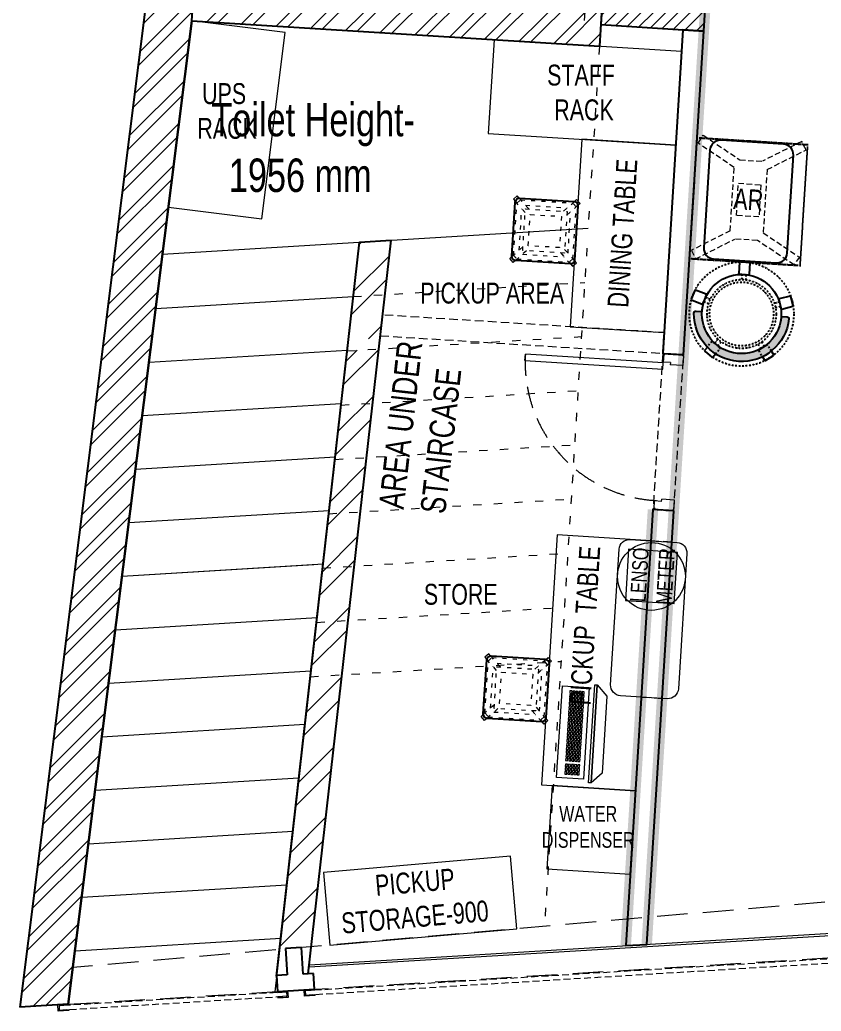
# Model space of a CAD drawing. Header units: feet. Extents: x 5858550 to 5870167, y -5283948 to -5274256.
# Drawn here: x 5858550 to 5862388, y -5283948 to -5279198 of the extents above; entities that cross this region are included whole.
import ezdxf

# ---------------------------------------------------------------- set-up
doc = ezdxf.new("R2010")
doc.units = ezdxf.units.FT
doc.header["$LTSCALE"] = 33
doc.header["$MEASUREMENT"] = 0
for name, pattern in [('a_p6_plan_L18$0$HIDDEN', [0.375, 0.25, -0.125]), ('ACAD_ISO03W100', [30, 12, -18]), ('CENTER', [2, 1.25, -0.25, 0.25, -0.25]), ('DASHDOT2', [0.5, 0.25, -0.125, 0, -0.125]), ('DOT', [0.25, 0, -0.25]), ('DOT2', [0.125, 0, -0.125]), ('HIDDEN', [9.524999999999995, 6.349999999999997, -3.174999999999998]), ('HIDDEN2', [4.7624999999999975, 3.174999999999998, -1.587499999999999]), ('HIDDENX2', [0.75, 0.5, -0.25])]:
    doc.linetypes.add(name, pattern=pattern)
for name, color, linetype, lineweight in [('A-Glazing', 4, 'Continuous', 20), ('A-shutter', 8, 'Continuous', 18), ('A-STAIR', 6, 'Continuous', 5), ('beam', 90, 'Continuous', 9), ('brick wall hatch', 251, 'Continuous', 0), ('centerline-toilets', 2, 'CENTER', 13), ('Door', 2, 'Continuous', 13), ('ele', 252, 'Continuous', 13), ('electrical box', 1, 'Continuous', 0), ('Fhitting', 152, 'Continuous', 30), ('HATCH', 9, 'Continuous', 9), ('LENS-DOOR', 34, 'Continuous', 20), ('LENS-PARTITION', 21, 'Continuous', 25), ('LENS-TEXT', 31, 'Continuous', 5), ('LENS_CURTAIN', 5, 'a_p6_plan_L18$0$HIDDEN', 9), ('LK-EQPMT', 3, 'Continuous', 18), ('LK-FF&E FLOOR', 1, 'Continuous', 9), ('LK-FF&E WALL', 1, 'Continuous', 9), ('LK-FLUTTED FINISH', 20, 'Continuous', 30), ('LK-IT', 3, 'Continuous', 18), ('LK-TILES FINISH', 251, 'Continuous', 5), ('LN-ELEVATION-1', 81, 'Continuous', 25), ('LN-ELEVATION-2', 103, 'Continuous', 20), ('LN-ELEVATION-3', 125, 'Continuous', 18), ('LN-ELEVATION-4', 145, 'Continuous', 13), ('LN-ELEVATION-5', 167, 'Continuous', 5), ('LN-HATCH', 251, 'Continuous', 0), ('PLANO-CARPET', 3, 'Continuous', 18), ('rolling shutter', 1, 'Continuous', 5), ('services', 220, 'Continuous', 0), ('TEXT', 1, 'Continuous', 0), ('Toilet', 5, 'Continuous', 9)]:
    doc.layers.add(name, color=color, linetype=linetype, lineweight=lineweight)
doc.layers.add('A-WALL', color=1, linetype='Continuous')
doc.styles.add('LK TXT', font='GILC____.TTF', dxfattribs={"height": 100})
doc.styles.get("Standard").update_dxf_attribs({"font": 'GILC____.TTF'})

# ---------------------------------------------------------------- blocks, each defined once
blk = doc.blocks.new('*U39')
at = {"layer": 'LENS-DOOR'}
for p, q in [((548121.7424194776, 1779235.250802661), (548121.7424194285, 1778573.792470696)), ((548121.7424194776, 1779235.250802661), (548152.9924194783, 1779235.250802661)), ((548152.9924194338, 1778573.792470696), (548152.9924194783, 1779235.250802661)), ((547447.2632527729, 1778568.584137446), (547452.471586084, 1778568.584137432)), ((547447.2632527404, 1778484.13413872), (547447.2632527729, 1778568.584137446)), ((547452.4715860792, 1778573.792470752), (547488.9299194163, 1778573.792470761)), ((547452.471586084, 1778568.584137432), (547452.4715860792, 1778573.792470752)), ((547488.9299194115, 1778539.938304131), (547488.9299194163, 1778573.792470761)), ((547488.9299194115, 1778539.938304131), (547499.346586087, 1778539.938304122)), ((547499.3465860802, 1778478.925805381), (547499.346586087, 1778539.938304122)), ((548121.7424194285, 1778573.792470696), (548152.9924194338, 1778573.792470696)), ((548145.1799194254, 1778478.925805334), (548145.1799194299, 1778539.938304084)), ((548155.5965860891, 1778539.938304089), (548145.1799194299, 1778539.938304084)), ((548192.0549194335, 1778573.792470705), (548155.5965861009, 1778573.792470692)), ((548155.5965860891, 1778539.938304089), (548155.5965861009, 1778573.792470692)), ((548192.0549194335, 1778568.584137381), (548192.0549194335, 1778573.792470705)), ((548197.2632527791, 1778568.58413739), (548192.0549194335, 1778568.584137381)), ((548197.263252749, 1778484.134138664), (548197.2632527791, 1778568.58413739)), ((547447.2632527404, 1778484.13413872), (547452.4715860676, 1778484.13413872)), ((547452.4715860795, 1778478.925805376), (547452.4715860676, 1778484.13413872)), ((548192.0549194288, 1778478.92580533), (548192.0549194311, 1778484.134138682)), ((548197.263252749, 1778484.134138664), (548192.0549194311, 1778484.134138682)), ((547452.4715860795, 1778478.925805376), (547499.3465860802, 1778478.925805381)), ((548192.0549194288, 1778478.92580533), (548145.1799194254, 1778478.925805334))]:
    blk.add_line(p, q, dxfattribs=at)
at = {"layer": 'LENS-DOOR', "color": 7, "linetype": 'HIDDEN2'}
blk.add_ellipse((548152.9924194338, 1778573.792470696), major_axis=(-661.4583333308027, 0.0034431291060411), ratio=0.9999999979146826, start_param=-1.570791121506941, end_param=0.0512086788949202, dxfattribs=at)
blk = doc.blocks.new('*U43')
at = {"layer": 'A-shutter', "color": 5, "ltscale": 10}
for points in [[(41038450.48334346, -1561539.224195756), (41038450.48334352, -1561544.224195756), (41038405.48334352, -1561544.224196196), (41038405.48334371, -1561564.224196195), (41038450.48334371, -1561564.224195763), (41038450.48334376, -1561569.224195756), (41038400.48334375, -1561569.22419624), (41038400.48334346, -1561539.22419624)], [(41041358.2060342, -1561539.224195756), (41041358.20603414, -1561544.224195756), (41041403.20603415, -1561544.224196196), (41041403.20603395, -1561564.224196195), (41041358.20603395, -1561564.224195763), (41041358.20603391, -1561569.224195756), (41041408.20603391, -1561569.22419624), (41041408.2060342, -1561539.22419624)]]:
    blk.add_lwpolyline(points, close=True, dxfattribs=at)
at = {"layer": 'A-shutter', "color": 5, "linetype": 'HIDDENX2', "ltscale": 2}
blk.add_lwpolyline([(41038405.48334333, -1561544.224196389), (41038405.48334352, -1561564.224196389), (41041403.20603415, -1561564.224191636), (41041403.20603395, -1561544.224191635)], close=True, dxfattribs=at)
blk = doc.blocks.new('*U44')
at = {"layer": 'A-shutter', "color": 5, "ltscale": 10}
for points in [[(41040354.24496854, -1561539.224195756), (41040354.2449686, -1561544.224195756), (41040309.2449686, -1561544.224196196), (41040309.24496879, -1561564.224196195), (41040354.24496879, -1561564.224195763), (41040354.24496884, -1561569.224195756), (41040304.24496883, -1561569.22419624), (41040304.24496854, -1561539.22419624)], [(41041358.2060342, -1561539.224195756), (41041358.20603414, -1561544.224195756), (41041403.20603415, -1561544.224196196), (41041403.20603395, -1561564.224196195), (41041358.20603395, -1561564.224195763), (41041358.20603391, -1561569.224195756), (41041408.20603391, -1561569.22419624), (41041408.2060342, -1561539.22419624)]]:
    blk.add_lwpolyline(points, close=True, dxfattribs=at)
at = {"layer": 'A-shutter', "color": 5, "linetype": 'HIDDENX2', "ltscale": 2}
blk.add_lwpolyline([(41040309.24496841, -1561544.224196389), (41040309.2449686, -1561564.224196389), (41041403.20603415, -1561564.224191636), (41041403.20603395, -1561544.224191635)], close=True, dxfattribs=at)
blk = doc.blocks.new('jALI')
at = {"layer": 'Toilet', "ltscale": 5}
h = blk.add_hatch(dxfattribs=at)
h.set_pattern_fill('HEX', color=256, scale=50, angle=135, double=1)
h.set_pattern_definition([(135, (-344825.8629864738, 460708.1869492117), (-7.654655446197432, -7.65465544619743), [6.25, -12.5]), (255, (-344825.8629864738, 460708.1869492117), (10.4564537967226, -2.80179835052517), [6.25, -12.5]), (195, (-344830.2824038562, 460712.6063665941), (2.801798350525164, -10.4564537967226), [6.25, -12.5])])
edge = h.paths.add_edge_path()
edge.add_arc((-393187.5478222936, 163647.6289079433), 50, -90, 270)
blk.add_lwpolyline([(-393249.5478222936, 163581.8745342398), (-393125.5478222936, 163581.8745342398), (-393125.5478222936, 163709.3782789116), (-393249.5478222936, 163709.3782789116)], close=True, dxfattribs=at)
blk.add_circle((-393187.5478222936, 163647.6289079433), 50, dxfattribs=at)
blk = doc.blocks.new('WC')
at = {"layer": 'centerline-toilets', "linetype": 'HIDDEN', "ltscale": 10}
blk.add_line((0, 286.2958382707602), (0, -134.6853325402244), dxfattribs=at)
at = {"layer": 'Toilet'}
for p, q in [((-412.7979797990993, 566.9391568473073), (-412.7979797990993, 428.9391568473075)), ((-400.7979797990993, 566.9391568473073), (-400.7979797990993, 428.9391568473075)), ((-418.7979797990992, 506.9391568473074), (-424.7979797990992, 506.9391568473074)), ((-424.7979797990992, 506.9391568473074), (-424.7979797990992, 488.9391568473074)), ((-418.7979797990992, 488.9391568473074), (-424.7979797990992, 488.9391568473074)), ((-418.7979797990992, 506.9391568473074), (-418.7979797990992, 488.9391568473074)), ((-418.7979797990992, 503.9391568473075), (-412.7979797990993, 503.9391568473075)), ((-418.7979797990992, 491.9391568473074), (-412.7979797990993, 491.9391568473074)), ((-205.7725320039317, 5.926001816396819), (-201.7160837631672, 157.2330230183852)), ((180.5927414200269, 176.815278308868), (-182.556142896181, 176.815278308868)), ((205.7725320039317, 5.926001816396819), (199.7526822867803, 157.2330230183852)), ((-200.0543949760031, 0), (200.0543949760031, 0))]:
    blk.add_line(p, q, dxfattribs=at)
at = {"layer": 'Toilet', "ltscale": 100}
for p, q in [((366.0861393199302, 102.9920874625677), (300.3083048430271, 102.9920874625095)), ((300.30830484326, 91.54852218885208), (300.3083048430271, 102.9920874625095)), ((326.331082917517, 102.9920874625095), (326.331082917517, 57.21782636787975)), ((340.063361245906, 102.9920874625095), (340.0633612461388, 57.21782636787975)), ((366.086139320163, 91.54852218891027), (366.086139320163, 102.9920874625677)), ((326.331082917517, 91.54852218885208), (300.30830484326, 91.54852218885208)), ((307.1744440074545, -4.074536e-10), (307.1744440074545, 57.21782636787975)), ((359.2200001559686, 57.21782636793796), (307.1744440074545, 57.21782636787975)), ((366.086139320163, 91.54852218891027), (340.0633612461388, 91.54852218885208)), ((359.2200001559686, 57.21782636793796), (359.2200001559686, -3.49246e-10)), ((359.2200001559686, -3.49246e-10), (307.1744440074545, -4.074536e-10))]:
    blk.add_line(p, q, dxfattribs=at)
at = {"layer": 'Toilet'}
blk.add_circle((-0.2857134367804974, 111.5676235100181), 22.88713054731488, dxfattribs=at)
for centre, radius, start, end in [((-406.7979797990992, 566.9391568473073), 6, 0, 180), ((-406.7979797990992, 428.9391568473075), 6, 180, 0), ((-776.4252137581352, 231.0819697503539), 622.2680866278017, 354.9970003378784, 19.06186307169785), ((776.0328844110481, 226.3990844733362), 623.4432827196409, 160.519589047048, 184.5616761992302), ((-182.4380497655365, 157.5352372747657), 19.28040269973926, 90.35094080903318, 180.8981301276673), ((180.4746482893824, 157.5352372747657), 19.28040269973926, 359.1018698723327, 89.64905919096681), ((-200.0543949760031, 5.72178263682872), 5.72178263682872, 177.9545915110681, 270), ((200.0543949760031, 5.72178263682872), 5.72178263682872, 270, 2.045408488931865)]:
    blk.add_arc(centre, radius, start, end, dxfattribs=at)
at = {"layer": 'Toilet', "extrusion": (0, 0, -1)}
for centre, major_axis, ratio, start_param, end_param in [((0, 533.5337650458841), (-8.43e-14, -244.6286735628217), 0.8420279271674843, 7.436325980537995, 11.41322994100081), ((0, 535.0673360529563), (-1.97e-14, -57.2178263682872), 0.7, 1.570796326794896, 7.853981633974482)]:
    blk.add_ellipse(centre, major_axis=major_axis, ratio=ratio, start_param=start_param, end_param=end_param, dxfattribs=at)
blk.add_ellipse((0, 555.0129157723858), major_axis=(-6.5e-14, -188.8188270153477), ratio=0.8787878787878787, dxfattribs=at)
at = {"layer": 'Toilet'}
blk.add_open_spline([(-400.7979797990993, 440.9812579345889), (-397.1017245875382, 440.5392413198887), (-384.272368182084, 439.0050429589682), (-388.9986424445753, 459.3206578283151), (-395.6177634203054, 479.7532535305932), (-385.6000390281565, 477.9531818908857), (-385.8943579708215, 491.277749300945), (-402.6759011854702, 487.229470669479), (-384.8389140961484, 532.0884480134423), (-395.5184431350181, 546.6368104346082), (-390.8815714643073, 570.2364144729171), (-397.1683210631592, 568.7960733613664), (-400.7979797990993, 567.9644915373938)], degree=3, knots=[0, 0, 0, 0, 9.744971934705973, 33.82388686810737, 47.58355076290899, 49.4979151278385, 60.56050204634084, 63.82228440520703, 93.50801890349248, 135.7569247839274, 141.9043522613065, 150.3019062020757, 150.3019062020757, 150.3019062020757, 150.3019062020757], dxfattribs=at)
at = {"layer": 'Fhitting', "lineweight": 0, "ltscale": 0.5, "rotation": 270}
blk.add_blockref('jALI', (-163972.8745342343, -393109.1750712174), dxfattribs=at)
at = {"layer": 'centerline-toilets', "linetype": 'DOT2', "insert": (-35.88272588187829, -56.91358223470706), "char_height": 85.8267395524308, "width": 567.4024751774504, "attachment_point": 5, "rotation": 270}
blk.add_mtext('{\\fISOCPEUR|b0|i0|c0|p34;℄}', dxfattribs=at)
blk = doc.blocks.new('A$C068cc6a0')
at = {"layer": 'brick wall hatch'}
h = blk.add_hatch(dxfattribs=at)
h.set_pattern_fill('ANSI32', color=256, scale=562.68, angle=-180.0000000000018)
h.set_pattern_definition([(224.9999999999981, (-725529.7763052583, -106986.7016844163), (149.2030663642626, -149.2030663642723), []), (224.9999999999981, (-725629.2450160012, -106986.7016844163), (149.2030663642626, -149.2030663642723), [])])
h.paths.add_polyline_path([(-1662.116446101106, -7250.058599698357), (-1814.114262971096, -7259.342969019897), (-1961.506879879162, -8566.33994462341), (-1932.563652633689, -8563.821989107877), (-1932.683410823345, -8561.86138383206), (-1856.623539172113, -8557.21547540091), (-1809.06046579685, -8553.077660985291)])
h.paths.add_polyline_path([(-1632.76486766804, -6989.784882830456), (-1784.762684537098, -6999.069252151996), (-1814.114262971096, -7259.342969019897), (-1662.116446101106, -7250.058599698357)])
h.paths.add_polyline_path([(-1603.413289234973, -6729.511165961624), (-1755.411106104031, -6738.795535283164), (-1784.762684537098, -6999.069252151996), (-1632.76486766804, -6989.784882830456)])
h.paths.add_polyline_path([(-1574.061710800975, -6469.237449093722), (-1726.059527670965, -6478.521818415263), (-1755.411106104031, -6738.795535283164), (-1603.413289234973, -6729.511165961624)])
h.paths.add_polyline_path([(-1544.710132367909, -6208.963732224889), (-1696.707949236967, -6218.248101546429), (-1726.059527670965, -6478.521818415263), (-1574.061710800975, -6469.237449093722)])
h.paths.add_polyline_path([(-1515.358553934842, -5948.690015356987), (-1667.3563708039, -5957.974384678528), (-1696.707949236967, -6218.248101546429), (-1544.710132367909, -6208.963732224889)])
h.paths.add_polyline_path([(-1486.006975500844, -5688.416298488155), (-1638.004792370833, -5697.700667809694), (-1667.3563708039, -5957.974384678528), (-1515.358553934842, -5948.690015356987)])
h.paths.add_polyline_path([(-1456.655397067778, -5428.142581620253), (-1608.653213936835, -5437.426950941794), (-1632.202969234437, -5646.253278853372, 0.149680478724766), (-1575.767297212034, -5602.201684416272, 0.2097532085199017), (-1482.66964722611, -5658.822699750774)])
h.paths.add_polyline_path([(-1427.303818634711, -5167.868864751421), (-1579.301635503769, -5177.153234073892), (-1608.653213936835, -5437.426950941794), (-1456.655397067778, -5428.142581620253)])
at = {"layer": 'LN-HATCH'}
h = blk.add_hatch(dxfattribs=at)
h.set_pattern_fill('ANSI32', color=256, scale=333, angle=180)
h.set_pattern_definition([(225, (-5972315.660349847, 5275308.89834815), (88.29995930067012, -88.29995930067015), []), (225, (-5972374.526989283, 5275308.89834815), (88.29995930067012, -88.29995930067015), [])])
h.paths.add_polyline_path([(-2365.34412253648, -3862.607105944306), (-2381.185740653426, -4116.118061722256), (-429.1513811573386, -4238.098521189765), (-413.3097630478442, -3984.587565411814)], flags=17)
h.paths.add_polyline_path([(-1524.059329666197, 528.0160251632333), (1524.059329665266, -528.0160251623018), (1582.515904753469, -294.1671595666558), (1496.986227481626, -276.7005109367892), (-1698.861665185541, 830.5128819169475), (-2544.816347483546, -3584.482167826966), (-3205.276305258274, -8843.177304687912), (-2973.094282765873, -8828.99510331545), (-2381.185740653426, -4116.118061722256), (-2365.344122532755, -3862.607105885633)])
h.paths.add_polyline_path([(1866.257893975824, -352.1122119212523), (1822.337915379554, -576.4661440933123), (4883.425816948526, -1201.593567791395), (4945.288251570426, -980.0352843180299), (4924.614734504372, -976.6819054242224)])
h.paths.add_polyline_path([(5298.500360455363, -1037.328585076146), (5236.637925871647, -1258.886868411675), (8182.696631647647, -1736.756746695377), (8182.696631647647, -7197.873622671702), (8411.301524128765, -7197.873622671702), (8411.301524128765, -1542.245174244046)])
h = blk.add_hatch(dxfattribs=at)
h.set_pattern_fill('ANSI31', color=256, scale=333, angle=180)
h.set_pattern_definition([(225, (0, 0), (29.43331976689004, -29.43331976689005), [])])
h.paths.add_polyline_path([(-1331.208757616579, -2450.86258925125), (-1358.362198526039, -2598.670608019456), (2.387933571822941, -2850.493731773458), (-69.8216043477878, -4006.051758999936), (-413.3097630469128, -3984.58756539505), (-422.6648490997031, -4134.295555712655), (70.53129990026355, -4165.114835385233), (160.333210837096, -2728.028793345206)])
at = {"layer": 'A-Glazing'}
blk.add_lwpolyline([(-1818.792764973826, -8639.378358116372), (1101.658572006039, -8462.986533225514), (1102.390101451427, -8474.962670163251), (-1820.157779750414, -8651.482561311685)], close=True, dxfattribs=at)
at = {"layer": 'A-STAIR', "color": 214, "linetype": 'ACAD_ISO03W100', "ltscale": 0.1}
for p, q in [((-429.151381118223, -4238.098520969972), (-483.9130838094279, -5114.441549311392)), ((-489.5624718815088, -5204.847829769366), (-692.7208721470087, -8455.960176023655)), ((-1608.653213936835, -5437.426950941794), (-499.8638758659362, -5369.699598492123)), ((-1638.004792370833, -5697.700667809694), (-516.0779460323974, -5629.170846737921)), ((-1667.3563708039, -5957.974384678528), (-532.2920161997899, -5888.642094984651)), ((-1696.707949236967, -6218.248101546429), (-548.5060863671824, -6148.113343230448)), ((-1726.059527670033, -6478.521818415263), (-564.7201565345749, -6407.584591476247)), ((-1755.411106104031, -6738.795535283164), (-580.9342267010361, -6667.055839722045)), ((-1784.762684537098, -6999.069252151996), (-597.1482968684285, -6926.527087967842)), ((-1814.114262971096, -7259.342969019897), (-613.3623670348896, -7185.99833621364))]:
    blk.add_line(p, q, dxfattribs=at)
at = {"layer": 'A-STAIR'}
for p, q in [((-2521.674740835093, -5234.715507854708), (-483.6498056985438, -5110.228350246325)), ((-2554.389327898622, -5495.194644871168), (-1608.653213944286, -5437.426950941794)), ((-2586.597401339561, -5751.640833982267), (-1637.550347580574, -5693.670900383964)), ((-2618.805474795401, -6008.087023092434), (-1666.447481222451, -5949.914849827067)), ((-2651.013548240066, -6264.533212203533), (-1695.344614870846, -6206.1587992711)), ((-2683.221621699631, -6520.979401315563), (-1724.241748511791, -6462.402748716065)), ((-2715.429695155472, -6777.42559042573), (-1753.138882156461, -6718.646698157304)), ((-2715.429695148021, -6777.42559042573), (-1797.522377233952, -6721.357742096298)), ((-2747.637768600136, -7033.871779536828), (-1782.036015797406, -6974.890647601336)), ((-2779.845842052251, -7290.317968647928), (-1810.933149442077, -7231.134597046301)), ((-2812.053915504366, -7546.764157758095), (-1839.830283083022, -7487.378546488471)), ((-2844.261988960207, -7803.210346871056), (-1868.727416727692, -7743.622495930641)), ((-2876.470062419772, -8059.656535982155), (-1897.624550368637, -7999.866445374675)), ((-2908.678135864437, -8316.102725092322), (-1926.521684013307, -8256.110394818708)), ((-2940.886209320277, -8572.548914204352), (-1955.418817654252, -8512.35434426181))]:
    blk.add_line(p, q, dxfattribs=at)
at = {"layer": 'A-WALL'}
for p, q in [((-2544.816347483546, -3584.482167826966), (-3205.276305258274, -8843.177304686047)), ((-2381.185740653426, -4116.118061722256), (-2365.34412253648, -3862.607105943374)), ((-413.3097630478442, -3984.587565411814), (-429.1513811321928, -4238.098521191626)), ((-2381.185740653426, -4116.118061722256), (-2973.094282764942, -8828.995103313588)), ((-2973.094282764942, -8828.995103313588), (-2381.185740653426, -4116.118061722256)), ((-2381.185740653426, -4116.118061722256), (-429.1513811573386, -4238.098521189765)), ((-2381.185740653426, -4116.118061722256), (-429.151381118223, -4238.098520969972)), ((-1975.871064743958, -8693.713666388765), (-1579.301635503769, -5177.153234073892)), ((-1823.648994336836, -8682.44073955156), (-1427.303818634711, -5167.868864751421)), ((-1579.301635503769, -5177.153234073892), (-1427.303818634711, -5167.868864751421)), ((-1856.623539172113, -8557.21547540091), (-1932.683410823345, -8561.86138383206)), ((-1932.683410823345, -8561.86138383206), (-1924.940230105072, -8688.627836584114)), ((-1848.88035845384, -8683.981928152965), (-1856.623539172113, -8557.21547540091)), ((-1924.940230105072, -8688.627836584114), (-1975.646811205893, -8691.725108872168)), ((-1975.646811205893, -8691.725108872168), (-1971.000902771949, -8767.7849805234)), ((-1798.173777349293, -8680.88465586584), (-1848.88035845384, -8683.981928152965)), ((-1793.527868915349, -8756.944527517075), (-1798.173777349293, -8680.88465586584)), ((-1971.000902771949, -8767.784980518743), (-1793.527868916281, -8756.944527511483)), ((-1832.31813433487, -8759.313923539594), (-1832.318134429864, -8759.313924383372)), ((-2973.094282764942, -8828.99510331545), (-3205.276305258274, -8843.177304687912))]:
    blk.add_line(p, q, dxfattribs=at)
blk.add_lwpolyline([(-1331.208757616579, -2450.86258925125), (-1358.362198526039, -2598.670608019456), (2.387933571822941, -2850.493731773458), (-69.8216043477878, -4006.051758999936), (-413.3097630469128, -3984.58756539505), (-422.6648490997031, -4134.295555712655), (70.53129990026355, -4165.114835385233), (160.333210837096, -2728.028793345206)], close=True, dxfattribs=at)
at = {"layer": 'beam', "linetype": 'HIDDEN', "ltscale": 0.7}
blk.add_lwpolyline([(1088.796814247966, -8300.974615980871), (-2950.916903878562, -8652.415018619038), (-2973.094282921404, -8828.995103324762), (1108.785536319017, -8579.664681254886)], close=True, dxfattribs=at)
at = {"layer": 'services'}
blk.add_line((-1579.301635503769, -5177.153234073892), (-1984.315951298922, -8768.598293705843), dxfattribs=at)
at = {"layer": 'ele', "color": 0, "lineweight": -2, "xscale": -1, "rotation": 356.4242997310795}
blk.add_blockref('WC', (-493.7926166541874, -3979.558281267062), dxfattribs=at)
at = {"layer": 'rolling shutter', "rotation": 3.495412521563355}
for name, p in [('*U43', (-41059104.38598825, -952180.4561540438)), ('*U44', (-41062184.17242741, -952368.576452884))]:
    blk.add_blockref(name, p, dxfattribs=at)
at = {"layer": 'electrical box', "color": 1, "lineweight": 30, "insert": (-2859.76402641274, -4509.415645307861), "char_height": 160, "attachment_point": 1}
blk.add_mtext_dynamic_manual_height_columns('{\\W6.2691;  }Toilet Height- \\P{\\W7.18698;  }1956 mm', width=2916.987721153836, gutter_width=500, heights=[1478.789984313526], dxfattribs=at)
at = {"layer": 'TEXT', "insert": (-1486.488881520927, -6446.676699761301), "char_height": 120, "attachment_point": 1, "rotation": 83.5658260510086}
blk.add_mtext_dynamic_manual_height_columns('AREA UNDER STAIRCASE', width=1225.531395348837, gutter_width=1306.479285481459, heights=[0], dxfattribs=at)
blk = doc.blocks.new('CLENS 600 TYPE 6')
at = {"layer": 'LN-ELEVATION-1', "ltscale": 0.5}
blk.add_lwpolyline([(130, -225), (-130, -225, -0.4142135623730951), (-150, -205), (-150, 55, -0.4142135623730951), (-130, 75), (130, 75, -0.4142135623730951), (150, 55), (150, -205, -0.4142135623730951)], format="xyb", close=True, dxfattribs=at)
at = {"layer": 'LN-ELEVATION-3', "linetype": 'ACAD_ISO03W100', "ltscale": 0.05}
for p, q in [((-100, 7.322330470196902), (-142.3743686703965, 49.69669914152472)), ((-142.3743686708621, -199.6966991410591), (-142.3743686708621, 49.69669914105907)), ((-82.3223304701969, 25), (-124.6966991401277, 67.374368671095)), ((124.696699141059, 67.3743686703965), (-124.6966991401277, 67.374368671095)), ((82.3223304701969, 25), (124.6966991401277, 67.374368671095)), ((100, 7.322330470196902), (142.3743686703965, 49.69669914152472)), ((142.3743686708621, -199.6966991410591), (142.3743686708621, 49.69669914105907)), ((-117.3743686703965, -174.6966991408262), (-117.3743686703965, 24.69669914152473)), ((99.69669914059341, 42.3743686703965), (-99.69669913966207, 42.374368671095)), ((117.3743686703965, -174.6966991408262), (117.3743686703965, 24.69669914152473)), ((-100, -157.3223304701969), (-142.3743686703965, -199.6966991415247)), ((-82.3223304701969, -175), (-124.6966991401277, -217.374368671095)), ((82.3223304701969, -175), (124.6966991401277, -217.374368671095)), ((100, -157.3223304701969), (142.3743686703965, -199.6966991415247)), ((124.696699141059, -217.3743686703965), (-124.6966991401277, -217.374368671095)), ((99.69669914059341, -192.3743686703965), (-99.69669913966207, -192.374368671095))]:
    blk.add_line(p, q, dxfattribs=at)
for points in [[(-132.2008663183078, 74.87853584764525), (-124.696699141059, 67.3743686703965), (-142.3743686708621, 49.69669914105907), (-149.8785358476452, 57.20086631807498)], [(132.2008663183078, 74.87853584764525), (124.696699141059, 67.3743686703965), (142.3743686708621, 49.69669914105907), (149.8785358476452, 57.20086631807498)], [(-132.2008663183078, -224.8785358476453), (-124.696699141059, -217.3743686703965), (-142.3743686708621, -199.6966991410591), (-149.8785358476452, -207.200866318075)], [(132.2008663183078, -224.8785358476453), (124.696699141059, -217.3743686703965), (142.3743686708621, -199.6966991410591), (149.8785358476452, -207.200866318075)]]:
    blk.add_lwpolyline(points, dxfattribs=at)
for points in [[(100, -175), (-100, -175), (-100, 25), (100, 25)], [(75, -150), (-75, -150), (-75, 0), (75, 0)]]:
    blk.add_lwpolyline(points, close=True, dxfattribs=at)
at = {"layer": 'LN-ELEVATION-5', "ltscale": 0.5}
for points in [[(-149.8785358476452, 57.20086631807498), (-160.0520382001995, 67.37436867062934), (-142.3743686708621, 85.05203819996677), (-132.2008663183078, 74.87853584787806)], [(149.8785358476452, 57.20086631807498), (160.0520382001995, 67.37436867062934), (142.3743686708621, 85.05203819996677), (132.2008663183078, 74.87853584787806)], [(-149.8785358476452, -207.200866318075), (-160.0520382001995, -217.3743686706294), (-142.3743686708621, -235.0520381999668), (-132.2008663183078, -224.8785358478781)], [(149.8785358476452, -207.200866318075), (160.0520382001995, -217.3743686706294), (142.3743686708621, -235.0520381999668), (132.2008663183078, -224.8785358478781)]]:
    blk.add_lwpolyline(points, dxfattribs=at)
blk = doc.blocks.new('*U19')
at = {"layer": 'LK-EQPMT', "ltscale": 12}
blk.add_lwpolyline([(5.986879315214991, 4.914598100478997), (-5.986879315214991, 4.914598100478997), (-5.986879315214991, -4.914598100478997), (5.986879315214991, -4.914598100478997)], close=True, dxfattribs=at)
blk = doc.blocks.new('*U20')
at = {"color": 0, "linetype": 'ByBlock', "lineweight": -2}
for p in [(0, 0), (17.96063794564497, 0), (35.92127589128995, 0), (53.88191383693492, 0), (71.8425517825799, 0), (89.80318972822487, 0), (107.7638276738698, 0), (125.7244656195148, 0), (143.6851035651598, 0), (161.6457415108048, 0), (179.6063794564497, 0), (197.5670174020947, 0), (215.5276553477397, 0), (233.4882932933847, 0), (251.4489312390296, 0), (269.4095691846746, 0), (287.3702071303196, 0), (305.3308450759646, 0), (323.2914830216096, 0), (-9e-16, -14.74379430143699), (-1.8e-15, -29.48758860287398), (-2.7e-15, -44.23138290431096), (17.96063794564497, -14.74379430143699), (17.96063794564497, -29.48758860287398), (17.96063794564497, -44.23138290431096), (35.92127589128995, -14.74379430143699), (35.92127589128995, -29.48758860287398), (35.92127589128995, -44.23138290431096), (53.88191383693492, -14.74379430143699), (53.88191383693492, -29.48758860287398), (53.88191383693492, -44.23138290431096), (71.8425517825799, -14.74379430143699), (71.8425517825799, -29.48758860287398), (71.8425517825799, -44.23138290431096), (89.80318972822487, -14.74379430143699), (89.80318972822487, -29.48758860287398), (89.80318972822487, -44.23138290431096), (107.7638276738698, -14.74379430143699), (107.7638276738698, -29.48758860287398), (107.7638276738698, -44.23138290431096), (125.7244656195148, -14.74379430143699), (125.7244656195148, -29.48758860287398), (125.7244656195148, -44.23138290431096), (143.6851035651598, -14.74379430143699), (143.6851035651598, -29.48758860287398), (143.6851035651598, -44.23138290431096), (161.6457415108048, -14.74379430143699), (161.6457415108048, -29.48758860287398), (161.6457415108048, -44.23138290431096), (179.6063794564497, -14.74379430143699), (179.6063794564497, -29.48758860287398), (179.6063794564497, -44.23138290431096), (197.5670174020947, -14.74379430143699), (197.5670174020947, -29.48758860287398), (197.5670174020947, -44.23138290431096), (215.5276553477397, -14.74379430143699), (215.5276553477397, -29.48758860287398), (215.5276553477397, -44.23138290431096), (233.4882932933847, -14.74379430143699), (233.4882932933847, -29.48758860287398), (233.4882932933847, -44.23138290431096), (251.4489312390296, -14.74379430143699), (251.4489312390296, -29.48758860287398), (251.4489312390296, -44.23138290431096), (269.4095691846746, -14.74379430143699), (269.4095691846746, -29.48758860287398), (269.4095691846746, -44.23138290431096), (287.3702071303196, -14.74379430143699), (287.3702071303196, -29.48758860287398), (287.3702071303196, -44.23138290431096), (305.3308450759646, -14.74379430143699), (305.3308450759646, -29.48758860287398), (305.3308450759646, -44.23138290431096), (323.2914830216096, -14.74379430143699), (323.2914830216096, -29.48758860287398), (323.2914830216096, -44.23138290431096), (-3.6e-15, -58.97517720574795), (17.96063794564497, -58.97517720574795), (35.92127589128994, -58.97517720574795), (53.88191383693492, -58.97517720574795), (71.8425517825799, -58.97517720574795), (89.80318972822487, -58.97517720574795), (107.7638276738698, -58.97517720574795), (125.7244656195148, -58.97517720574795), (143.6851035651598, -58.97517720574795), (161.6457415108048, -58.97517720574795), (179.6063794564497, -58.97517720574795), (197.5670174020947, -58.97517720574795), (215.5276553477397, -58.97517720574795), (233.4882932933847, -58.97517720574795), (251.4489312390296, -58.97517720574795), (269.4095691846746, -58.97517720574795), (287.3702071303196, -58.97517720574795), (305.3308450759646, -58.97517720574795), (323.2914830216096, -58.97517720574795)]:
    blk.add_blockref('*U19', p, dxfattribs=at)
blk = doc.blocks.new('*U17')
at = {"layer": 'LK-EQPMT', "ltscale": 12}
blk.add_lwpolyline([(5.986879315214991, 4.914598100478997), (-5.986879315214991, 4.914598100478997), (-5.986879315214991, -4.914598100478997), (5.986879315214991, -4.914598100478997)], close=True, dxfattribs=at)
blk = doc.blocks.new('*U18')
at = {"color": 0, "linetype": 'ByBlock', "lineweight": -2}
for p in [(0, 0), (17.96063794564497, 0), (35.92127589128995, 0), (-9e-16, -14.74379430143699), (-1.8e-15, -29.48758860287398), (-2.7e-15, -44.23138290431096), (17.96063794564497, -14.74379430143699), (17.96063794564497, -29.48758860287398), (17.96063794564497, -44.23138290431096), (35.92127589128995, -14.74379430143699), (35.92127589128995, -29.48758860287398), (35.92127589128995, -44.23138290431096), (-3.6e-15, -58.97517720574795), (17.96063794564497, -58.97517720574795), (35.92127589128994, -58.97517720574795)]:
    blk.add_blockref('*U17', p, dxfattribs=at)
blk = doc.blocks.new('*U12')
at = {"ltscale": 12}
blk.add_lwpolyline([(8.040144996717572, 2.91038e-11), (8.040144996717572, 129.0940371821052), (448.0401449967176, 129.0940371821052), (448.0401449967176, 2.91038e-11)], close=True, dxfattribs=at)
for name, p in [('*U20', (35.16895717114949, 101.6202952143818)), ('*U18', (386.6121428576974, 101.6202952143818))]:
    blk.add_blockref(name, p)
blk = doc.blocks.new('Pickup table PC')
at = {"layer": 'LN-ELEVATION-2', "ltscale": 0.5}
for points in [[(470, 50), (0, 50), (0, 62), (470, 62)], [(420, 0), (50, 0), (0, 50), (470, 50)]]:
    blk.add_lwpolyline(points, close=True, dxfattribs=at)
blk = doc.blocks.new('Stool')
at = {"layer": 'LN-ELEVATION-1', "ltscale": 0.5}
blk.add_lwpolyline([(-130, 300), (130, 300, -0.4142135623730951), (150, 280), (150, 20, -0.4142135623730951), (130, 0), (-130, 0, -0.4142135623730951), (-150, 20), (-150, 280, -0.4142135623730951)], format="xyb", close=True, dxfattribs=at)
at = {"layer": 'LN-ELEVATION-3', "linetype": 'ACAD_ISO03W100', "ltscale": 0.05}
for p, q in [((-82.3223304701969, 250), (-124.6966991401277, 292.374368671095)), ((-124.696699141059, 292.3743686703965), (124.6966991401277, 292.374368671095)), ((82.3223304701969, 250), (124.6966991401277, 292.374368671095)), ((-100, 232.3223304701969), (-142.3743686703965, 274.6966991415247)), ((-142.3743686708621, 274.6966991410591), (-142.3743686708621, 25.30330085894093)), ((-117.3743686703965, 249.6966991408263), (-117.3743686703965, 50.30330085847527)), ((-99.69669914059341, 267.3743686703965), (99.69669913966209, 267.374368671095)), ((100, 232.3223304701969), (142.3743686703965, 274.6966991415247)), ((117.3743686703965, 249.6966991408263), (117.3743686703965, 50.30330085847527)), ((142.3743686708621, 274.6966991410591), (142.3743686708621, 25.30330085894093)), ((-100, 67.67766952980308), (-142.3743686703965, 25.30330085847527)), ((-82.3223304701969, 50), (-124.6966991401277, 7.625631328905001)), ((82.3223304701969, 50), (124.6966991401277, 7.625631328905001)), ((100, 67.67766952980308), (142.3743686703965, 25.30330085847527)), ((-124.696699141059, 7.625631329603493), (124.6966991401277, 7.625631328905001)), ((-99.69669914059341, 32.62563132960349), (99.69669913966209, 32.625631328905))]:
    blk.add_line(p, q, dxfattribs=at)
for points in [[(-132.2008663183078, 299.8785358476453), (-124.696699141059, 292.3743686703965), (-142.3743686708621, 274.6966991410591), (-149.8785358476452, 282.200866318075)], [(132.2008663183078, 299.8785358476453), (124.696699141059, 292.3743686703965), (142.3743686708621, 274.6966991410591), (149.8785358476452, 282.200866318075)], [(-132.2008663183078, 0.1214641523547471), (-124.696699141059, 7.625631329603493), (-142.3743686708621, 25.30330085894093), (-149.8785358476452, 17.79913368192501)], [(132.2008663183078, 0.1214641523547471), (124.696699141059, 7.625631329603493), (142.3743686708621, 25.30330085894093), (149.8785358476452, 17.79913368192501)]]:
    blk.add_lwpolyline(points, dxfattribs=at)
for points in [[(-100, 250), (100, 250), (100, 50), (-100, 50)], [(-75, 225), (75, 225), (75, 75), (-75, 75)]]:
    blk.add_lwpolyline(points, close=True, dxfattribs=at)
at = {"layer": 'LN-ELEVATION-5', "ltscale": 0.5}
for points in [[(-149.8785358476452, 282.200866318075), (-160.0520382001996, 292.3743686706293), (-142.3743686708621, 310.0520381999668), (-132.2008663183078, 299.8785358478781)], [(149.8785358476452, 282.200866318075), (160.0520382001996, 292.3743686706293), (142.3743686708621, 310.0520381999668), (132.2008663183078, 299.8785358478781)], [(-149.8785358476452, 17.79913368192501), (-160.0520382001996, 7.625631329370662), (-142.3743686708621, -10.05203819996677), (-132.2008663183078, 0.1214641521219164)], [(149.8785358476452, 17.79913368192501), (160.0520382001996, 7.625631329370662), (142.3743686708621, -10.05203819996677), (132.2008663183078, 0.1214641521219164)]]:
    blk.add_lwpolyline(points, dxfattribs=at)
blk = doc.blocks.new('AR')
at = {"layer": 'LN-ELEVATION-2', "linetype": 'DOT', "lineweight": 25}
blk.add_lwpolyline([(0, 13.41378593863919), (530, 13.41378593863919), (530, 593.4137859386392), (0, 593.4137859386392)], close=True, dxfattribs=at)
at = {"layer": 'LN-ELEVATION-2', "lineweight": 25}
blk.add_lwpolyline([(465, 68.22063546301797), (465, 538.2206354630179, 0.4142135623730951), (415, 588.2206354630177), (115, 588.2206354630177, 0.4142135623730951), (65, 538.2206354630179), (65, 68.22063546301797, 0.4142135623730951), (115, 18.22063546301797), (415, 18.22063546301797, 0.4142135623730951)], format="xyb", close=True, dxfattribs=at)
at = {"layer": 'LN-ELEVATION-4', "linetype": 'HIDDEN2', "ltscale": 0.25}
for points in [[(185.8456009030342, 448.8780772723258), (5.888936847448348, 554.0078910568263), (28.48512306064368, 593.350836840691), (211.0874861851335, 486.6754184374586)], [(344.154399111867, 448.8780772762837), (524.1110631600021, 554.0078910947777), (501.5148769393563, 593.3508368753828), (318.9125138223171, 486.6754184374586)], [(211.0874861851335, 486.6754184376913), (318.9125138223171, 486.6754184376913)], [(185.8456009030342, 144.472759603057), (185.8456009030342, 448.8780772723258)], [(344.154399111867, 448.8780772762837), (344.154399111867, 144.4727595990989)], [(185.8456009030342, 144.472759603057), (5.888936847448348, 39.34294581855647), (28.48512306064368, 3.46917659e-08), (211.0874861851335, 106.6754184379242)], [(344.154399111867, 144.4727595990989), (524.1110631600021, 39.34294578060508), (501.5148769393563, 0), (318.9125138223171, 106.6754184379242)], [(318.9125138223171, 106.6754184376914), (211.0874861851335, 106.6754184376914)]]:
    blk.add_lwpolyline(points, dxfattribs=at)
blk.add_lwpolyline([(210.8456009030342, 373.9866790841333), (319.154399111867, 373.9866790841333), (319.154399111867, 219.3641577917151), (210.8456009030342, 219.3641577917151)], close=True, dxfattribs=at)
blk = doc.blocks.new('DR STOOL')
at = {"layer": 'HATCH'}
h = blk.add_hatch(dxfattribs=at)
h.set_pattern_fill('ANSI36', color=250, angle=-90.00000000000001)
h.set_pattern_definition([(315, (-227.8099174643867, 917.3997257252777), (6.173926083235043, -1.683798022700468), [7.9375, -1.587499999999999, 0, -1.587499999999999])])
edge = h.paths.add_edge_path()
edge.add_line((-190.0000000041909, 4.511094e-10), (-218.6899174675346, 4.511094e-10))
edge.add_arc((-218.6899174670689, 9.120000000388245), 9.119999999940092, 177.6119845363388, 269.9999999996136, ccw=False)
edge.add_arc((-1.8626451e-09, 3.565219e-10), 228.000000002257, 2.3880154632688004, 177.6119845367313, ccw=False)
edge.add_arc((218.6899174633436, 9.120000000497384), 9.120000000051716, -90.00000000034493, 2.3880154629299, ccw=False)
edge.add_line((218.6899174633436, 4.511094e-10), (190, 4.511094e-10))
edge.add_arc((-1.8626451e-09, 4.511094e-10), 190.000000001979, -1.27e-14, 180)
at = {"layer": 'LN-ELEVATION-1', "color": 1, "ltscale": 100}
for p, q in [((-128.6221585394814, 215.4841044476634), (-165.2704676063731, 189.0243927398114)), ((-124.7228340068832, 214.8545704018979), (-128.6221585394814, 215.4841044476634)), ((-112.6981821293011, 198.1996966340157), (-124.7228340068832, 214.8545704018979)), ((124.7553772013634, 214.9803744515593), (112.5488144652918, 198.2845540212292)), ((128.7014972954057, 215.5933048763618), (124.7553772013634, 214.9803744515593)), ((128.7014972954057, 215.5933048763618), (124.7553772013634, 214.9803744515593)), ((165.1911288509145, 188.915192311113), (128.7014972954057, 215.5933048763618)), ((165.1911288509145, 188.915192311113), (128.7014972954057, 215.5933048763618)), ((-165.2704676063731, 189.0243927398114), (-165.9069543029182, 185.0820035930228)), ((-165.9069543029182, 185.0820035930228), (-153.8003208162263, 168.3135803133482)), ((153.6734594982117, 168.4294150282658), (165.7973639420234, 185.0121775862135)), ((165.7973639420234, 185.0121775862135), (165.1911288509145, 188.915192311113)), ((165.7973639420234, 185.0121775862135), (165.1911288509145, 188.915192311113)), ((-191.2928382232785, -35.45407700946089), (-242.9550312487409, -52.24013893969095)), ((-187.9259491492994, -37.1695928365807), (-191.2928382232785, -35.45407700946089)), ((-184.1424400564283, -48.81403796559607), (-187.9259491492994, -37.1695928365807)), ((188.0651108901948, -36.96233201187715), (184.0504167033359, -49.19388854173303)), ((191.3981811110861, -35.27656588272658), (188.0651108901948, -36.96233201187715)), ((243.0100176925771, -52.21682526778022), (191.3981811110861, -35.27656588272658)), ((-242.9550312487409, -52.24013893969095), (-244.7482102331705, -55.75945052818861)), ((-244.7482102331705, -55.75945052818861), (-230.7800458371639, -98.74904560100549)), ((-227.2218665438704, -100.5620286722478), (-175.5596735184081, -83.7759667420105)), ((-173.8639617776498, -80.4479453730819), (-177.8421125086024, -68.2044548037811)), ((-175.5596735184081, -83.7759667420105), (-173.8639617776498, -80.4479453730819)), ((177.6922140880488, -68.56540505095472), (173.8739495249465, -80.1985000452405)), ((173.8739495249465, -80.1985000452405), (175.5794035866856, -83.5704969359358)), ((175.5794035866856, -83.5704969359358), (227.1912401677109, -100.5107563209894)), ((230.715890809428, -98.7280946081737), (244.8123673382215, -55.78040257930116)), ((244.8123673382215, -55.78040257930116), (243.0100176925771, -52.21682526778022)), ((-230.7800458371639, -98.74904560100549), (-227.2218665438704, -100.5620286722478)), ((227.1912401677109, -100.5107563209894), (230.715890809428, -98.7280946081737)), ((-22.72193054761737, -190.2142363802995), (-25.39390889601782, -192.886214728569)), ((-25.39390889601782, -192.886214728569), (-25.39390889601782, -247.2070584567482)), ((-10.47823652112856, -190.2142363802995), (-22.72193054761737, -190.2142363802995)), ((22.78362171910703, -190.2142363802995), (9.910054048988968, -190.2142363802995)), ((25.42475448176265, -192.8553691428751), (22.78362171910703, -190.2142363802995)), ((25.42475448176265, -247.1762128710543), (25.42475448176265, -192.8553691428751)), ((-25.39390889601782, -247.2070584567482), (-22.60096735274419, -250)), ((-22.60096735274419, -250), (22.60096735274419, -250)), ((22.60096735274419, -250), (25.42475448176265, -247.1762128710543))]:
    blk.add_line(p, q, dxfattribs=at)
at = {"layer": 'LN-ELEVATION-1', "linetype": 'DASHDOT2'}
for p, q in [((-92.92521573789418, 170.8129362839827), (-112.6981821293011, 198.1996966340157)), ((112.5488144652918, 198.2845540212292), (92.69529851106927, 171.1294289919315)), ((-153.8003208162263, 168.3135803133482), (-134.1093360339291, 141.0403694751003)), ((-130.4219571123831, 140.4450534014686), (-119.9844727469608, 147.9808124662595)), ((-119.9844727469608, 147.9808124662595), (-105.3687285655178, 126.9741353208374)), ((-103.4542870586738, 159.9154408004979), (-93.52748446213081, 167.0824927485227)), ((-88.15393704269081, 139.4771787207864), (-103.4542870586738, 159.9154408004979)), ((-93.52748446213081, 167.0824927485227), (-92.92521573789418, 170.8129362839827)), ((103.6608748426661, 159.8406005539291), (88.19885099539533, 139.4487815762331)), ((92.69529851106927, 171.1294289919315), (93.26858203159645, 167.4385604566923)), ((93.26858203159645, 167.4385604566923), (103.6608748426661, 159.8406005539291)), ((105.4096150295809, 126.94019481352), (120.1194891873747, 147.8074627162714)), ((120.1194891873747, 147.8074627162714), (130.0033113472163, 140.5812532722048)), ((133.7372852512635, 141.1612321265929), (153.6734594982117, 168.4294150282658)), ((-134.1093360339291, 141.0403694751003), (-130.4219571123831, 140.4450534014686)), ((130.0033113472163, 140.5812532722048), (133.7372852512635, 141.1612321265929)), ((-159.954806596972, -40.49024384317454), (-184.1424400564283, -48.81403796559607)), ((184.0504167033359, -49.19388854173303), (159.8786162491887, -40.79004861696012)), ((-177.8421125086024, -68.2044548037811), (-153.4148110738024, -60.73628028803068)), ((153.3006618716754, -61.02382378749462), (177.6922140880488, -68.56540505095472)), ((-10.92024635523557, -164.6382343793375), (-10.47823652112856, -190.2142363802995)), ((9.910054048988968, -190.2142363802995), (10.35584833659231, -164.674698740353))]:
    blk.add_line(p, q, dxfattribs=at)
at = {"layer": 'LN-ELEVATION-1', "color": 1, "ltscale": 100}
blk.add_lwpolyline([(-190.0000000023283, 0), (-218.6899174656719, 0, -0.4264743413925903), (-227.8019973598421, 9.5, -0.959166304662544), (227.8019973593764, 9.5, -0.4264743413925903), (218.6899174647406, 0), (190.0000000013969, 0)], format="xyb", dxfattribs=at)
at = {"layer": 'LN-ELEVATION-1', "linetype": 'DASHDOT2'}
for radius in [250, 165, 153]:
    blk.add_circle((0, 0), radius, dxfattribs=at)
at = {"layer": 'LN-ELEVATION-1', "color": 1, "ltscale": 100}
blk.add_circle((0, 0), 190, dxfattribs=at)

msp = doc.modelspace()

# ---------------------------------------------------------------- linework, layer by layer
at = {"layer": 'LENS-PARTITION'}
for points in [[(5861825.943020907, -5279251.264942344), (5861726.137694029, -5279245.028218299), (5861629.218663335, -5280796.008423282), (5861729.023990212, -5280802.245147327)], [(5861682.248559867, -5281550.785098911), (5861582.443232989, -5281544.548374865), (5861451.875173036, -5283634.008772245), (5861552.449820281, -5283627.934181875)]]:
    msp.add_lwpolyline(points, close=True, dxfattribs=at)
at = {"layer": 'LENS_CURTAIN', "ltscale": 5}
for points in [[(5861635.45538738, -5280696.203096406), (5860287.739278313, -5280611.985813338), (5860276.519153505, -5280711.479733034), (5861629.218663333, -5280796.008423283)], [(5861729.023990212, -5280802.245147328), (5861629.218663333, -5280796.008423283), (5861582.443232989, -5281544.548374865), (5861682.248559867, -5281550.785098913)], [(5861672.893473797, -5281700.493089228), (5861573.088146919, -5281694.256365183), (5861526.312716575, -5282442.796316765), (5861626.118043452, -5282449.033040812)]]:
    msp.add_lwpolyline(points, close=True, dxfattribs=at)
at = {"layer": 'LK-EQPMT'}
msp.add_lwpolyline([(5861699.897352667, -5281749.376053546), (5861465.354834507, -5281734.719752018), (5861450.012493332, -5281980.240856134), (5861684.555011493, -5281994.897157665)], close=True, dxfattribs=at)
at = {"layer": 'LK-FF&E WALL'}
for points in [[(5859262.072566109, -5280095.252833541), (5859708.564898538, -5280151.329540663), (5859820.718312781, -5279258.344875803), (5859374.225980353, -5279202.268168683)], [(5861691.585903793, -5279797.955154506), (5861719.651161999, -5279348.831183557), (5860821.403220099, -5279292.700667143), (5860793.337961894, -5279741.824638091)], [(5861186.33141643, -5280668.137838198), (5861635.455387378, -5280696.203096405), (5861691.585903793, -5279797.955154505), (5861242.461932844, -5279769.889896299)], [(5861049.12348741, -5282863.855029504), (5861498.247458358, -5282891.920287716), (5861573.088146919, -5281694.256365183), (5861123.964175971, -5281666.191106973)], [(5861074.079254676, -5283266.194699042), (5861473.300562185, -5283291.141595226), (5861498.24745837, -5282891.920287716), (5861099.02615086, -5282866.973391532)], [(5860003.743769667, -5283282.912860206), (5860034.077923225, -5283631.595866857), (5860930.691368903, -5283553.593757708), (5860900.357215343, -5283204.910751057)]]:
    msp.add_lwpolyline(points, close=True, dxfattribs=at)
msp.add_lwpolyline([(5861651.06937576, -5282450.592221907), (5861426.507399293, -5282436.559593346, -0.4142135623730951), (5861379.723097881, -5282383.538567881), (5861420.261804237, -5281734.803943178, -0.4142135623730951), (5861473.282829704, -5281688.019641769), (5861697.844806172, -5281702.052270328, -0.4142135623730951), (5861744.629107583, -5281755.073295792), (5861704.090401227, -5282403.807920497, -0.4142135623730951)], format="xyb", close=True, dxfattribs=at)
msp.add_circle((5861574.954922998, -5281864.808454842), 162.4999954886734, dxfattribs=at)
at = {"layer": 'LK-FLUTTED FINISH', "linetype": 'ACAD_ISO03W100', "ltscale": 0.05, "const_width": 50}
msp.add_lwpolyline([(5862179.712335035, -5277964.942615695), (5861907.387266312, -5277947.925324556), (5861552.449820281, -5283627.934181875)], dxfattribs=at)
at = {"layer": 'LK-TILES FINISH', "color": 212, "linetype": 'ACAD_ISO03W100', "ltscale": 0.05, "const_width": 50}
msp.add_lwpolyline([(5861582.443232989, -5281544.548374865), (5861451.875173036, -5283634.008772244)], dxfattribs=at)

# ---------------------------------------------------------------- block references
at = {"layer": 'Door', "rotation": 86.42429973597069}
msp.add_blockref('*U39', (7602556.178858102, -5938851.138350594), dxfattribs=at)
at = {"layer": 'LK-FF&E FLOOR', "rotation": 176.4242997315373}
for name, p in [('AR', (5862323.81188628, -5279781.997924074)), ('DR STOOL', (5862006.726379662, -5280607.242491341))]:
    msp.add_blockref(name, p, dxfattribs=at)
at = {"layer": 'LK-FF&E WALL'}
for name, p, rotation in [('Stool', (5861214.396674644, -5280219.013867248), 86.42429973044285), ('CLENS 600 TYPE 6', (5861002.445398421, -5282408.282832432), 266.4242997263542)]:
    msp.add_blockref(name, p, dxfattribs=dict(at, rotation=rotation))
at = {"layer": 'LK-IT', "ltscale": 0.5, "rotation": 266.4242997263542}
msp.add_blockref('*U12', (5861149.058331716, -5282381.566882191), dxfattribs=at)
at = {"layer": 'LK-IT', "rotation": 86.4242997263543}
msp.add_blockref('Pickup table PC', (5861335.973970708, -5282857.190350868), dxfattribs=at)
at = {"layer": 'PLANO-CARPET', "color": 2}
msp.add_blockref('A$C068cc6a0', (5861755.411721007, -5275086.15010696), dxfattribs=at)

# ---------------------------------------------------------------- texts
at = {"layer": 'LENS-TEXT', "color": 0, "linetype": 'Continuous', "ltscale": 3, "attachment_point": 5, "style": 'LK TXT'}
for s, width, gutter_width, insert, char_height in [('STAFF\\P RACK', 1099.486866972408, 0.9999999999999992, (5861237.889392283, -5279546.352661238), 100), ('UPS\\P RACK', 1099.486866972408, 0.9999999999999992, (5859528.490201686, -5279635.010627761), 100), ('PICKUP AREA', 1099.486866972408, 0.9999999999999992, (5860812.530988147, -5280507.88793325), 100), ('STORE', 1099.486866972408, 0.9999999999999992, (5860661.798133874, -5281951.09114091), 100), ('WATER \\PDISPENSER', 264.1621858484572, 0.7499999999999996, (5861272.144365214, -5283065.536415153), 75)]:
    msp.add_mtext_dynamic_manual_height_columns(s, width=width, gutter_width=gutter_width, heights=[0], dxfattribs=dict(at, insert=insert, char_height=char_height))
for s, width, gutter_width, insert, char_height, rotation in [('DINING TABLE', 783.9636358173434, 0.9999999999999992, (5861436.738511577, -5280220.315128932), 100, 86.42429973044281), ('AR', 237.4408088319178, 12.5, (5862039.342397012, -5280058.724400988), 100, 356.42429973153736), ('PICKUP  TABLE  ', 783.9636358173434, 0.9999999999999992, (5861257.295704863, -5282100.414554284), 100, 86.42429972635426), ('LENSO\\PMETER', 353.0555573365615, 0.5, (5861580.031230768, -5281860.817193122), 75, 86.42429972635426), ('\\pt900; PICKUP STORAGE-900', 804.3499179491544, 0.9999999999999992, (5860435.490768328, -5283414.271625529), 100, 4.972006347971052)]:
    msp.add_mtext_dynamic_manual_height_columns(s, width=width, gutter_width=gutter_width, heights=[0], dxfattribs=dict(at, insert=insert, char_height=char_height, rotation=rotation))

doc.saveas('drawing.dxf')
